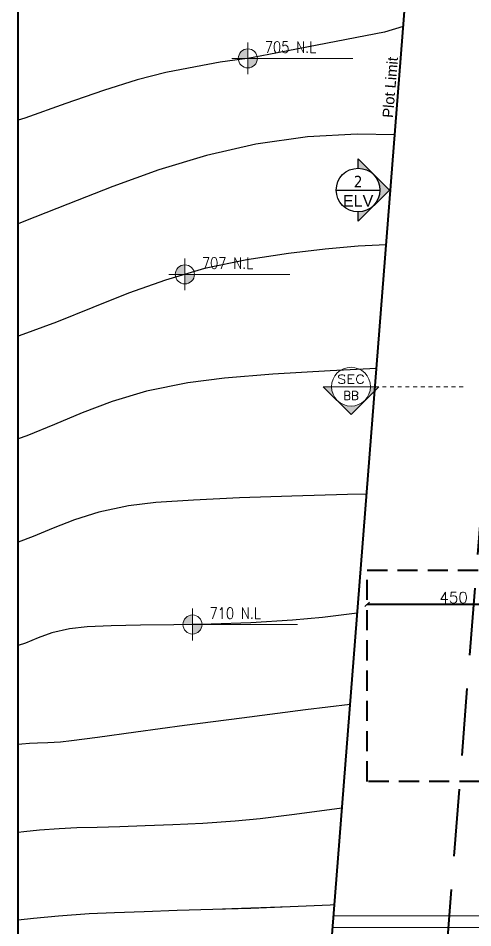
# Model space of a CAD drawing. Header units: metres. Extents: x -322116 to -321123, y -26723 to -26468.
# Drawn here: x -321483.39 to -321471.56, y -26556.87 to -26533.18 of the extents above; entities that cross this region are included whole.
import ezdxf
from ezdxf.enums import TextEntityAlignment as Align

# ---------------------------------------------------------------- set-up
doc = ezdxf.new("R2010")
doc.units = ezdxf.units.M
doc.header["$LTSCALE"] = 7
doc.header["$MEASUREMENT"] = 0
doc.header["$PDMODE"] = 34
doc.header["$PDSIZE"] = 0.5
for name, pattern in [('$0$CENTER', [2, 1.25, -0.25, 0.25, -0.25]), ('1363-TXX-A-XXX-Plots layouts-R02$0$HIDDEN', [0.375, 0.25, -0.125]), ('DASHED', [0.75, 0.5, -0.25])]:
    doc.linetypes.add(name, pattern=pattern)
for name, color, linetype, lineweight in [('$0$A-ANNO-IDEN', 2, 'Continuous', 9), ('1363TRXX-AS003$0$A-FLOR-IDEN', 4, 'Continuous', 18), ('A-ANNO-TXT3', 6, 'Continuous', 30), ('A-GRID-DIMS', 142, 'Continuous', 9), ('A-PATT', 8, 'Continuous', 5), ('A-WALL-BLWO', 7, 'Continuous', 40)]:
    doc.layers.add(name, color=color, linetype=linetype, lineweight=lineweight)
for name, color, linetype in [('CONT-MJR', 4, 'Continuous'), ('CONT-MNR', 8, 'Continuous'), ('S-ANNO-TAGS-SECT', 4, 'Continuous')]:
    doc.layers.add(name, color=color, linetype=linetype)
doc.styles.add('$0$EG_SIMPLEX', font='SIMPLEX.shx')
doc.styles.add('1363TRXX-AS003$0$EG_SIMPLEX', font='SIMPLEX.shx')
doc.styles.add('Annotative', font='arial.ttf')
doc.styles.add('EG_SIMPLEX', font='SIMPLEX.shx')
doc.styles.get("Standard").update_dxf_attribs({"font": 'romans.shx', "height": 0.5})
doc.styles.add('TAHOMA', font='tahoma.ttf')
doc.dimstyles.new('ERGA-M-0200', dxfattribs={"dimscale": 1.15, "dimtxt": 0.2, "dimasz": 0.2, "dimexe": 0.1, "dimexo": 0.1, "dimgap": 0.06, "dimtad": 1, "dimdec": 1, "dimlfac": 100, "dimrnd": 5, "dimdsep": 46, "dimtxsty": 'EG_SIMPLEX', "dimblk1": 'OBLIQUE', "dimblk2": 'OBLIQUE', "dimsah": 1, "dimcen": 0.3, "dimclrd": 256, "dimclre": 256, "dimclrt": 2, "dimadec": 0, "dimazin": 0, "dimtfac": 1, "dimtdec": 1, "dimtix": 1, "dimtmove": 2, "dimatfit": 3, "dimldrblk": 'OBLIQUE', "dimfxl": 1, "dimtolj": 1, "dimtzin": 0, "dimarcsym": 0})

# ---------------------------------------------------------------- blocks, each defined once
blk = doc.blocks.new('*U34')
blk.add_hatch(color=252).paths.add_polyline_path([(450, 0, -0.414214), (0, -450), (0, -643), (643, 0), (0, 643), (0, 450, -0.414214)])
blk.add_line((-450, 0), (450, 0))
blk.add_lwpolyline([(0, 450), (0, 643), (643, 0), (0, -643), (0, -450)])
blk.add_circle((0, 0), 450)
at = {"style": 'EG_SIMPLEX', "width": 0.5625}
blk.add_attdef('REF-F-', text='', height=200, dxfattribs=at).set_placement((-321, 92), (321, 92), align=Align.FIT)
at = {"style": 'EG_SIMPLEX'}
blk.add_attdef('NB', text='', height=200, dxfattribs=at).set_placement((0, 32), align=Align.BOTTOM_CENTER)
blk.add_attdef('REF', text='', height=200, dxfattribs=at).set_placement((0, -75), align=Align.TOP_CENTER)
blk = doc.blocks.new('*U28')
blk.add_hatch(color=252).paths.add_polyline_path([(0, 450, -0.414214), (450, 0), (643, 0), (0, 643), (-643, 0), (-450, 0, -0.414214)])
blk.add_line((-450, 0), (450, 0))
at = {"linetype": '$0$CENTER'}
blk.add_line((2593, 0), (643, 0), dxfattribs=at)
blk.add_lwpolyline([(-450, 0), (-643, 0), (0, 643), (643, 0), (450, 0)])
blk.add_circle((0, 0), 450)
at = {"style": '$0$EG_SIMPLEX'}
blk.add_attdef('NB', text='', height=200, dxfattribs=at).set_placement((0, 32), align=Align.BOTTOM_CENTER)
at = {"style": '$0$EG_SIMPLEX', "width": 0.5625}
blk.add_attdef('REF-F-', text='', height=200, dxfattribs=at).set_placement((-321, -274), (321, -274), align=Align.FIT)
at = {"style": '$0$EG_SIMPLEX'}
blk.add_attdef('REF', text='', height=200, dxfattribs=at).set_placement((0, -75), align=Align.TOP_CENTER)
blk = doc.blocks.new('plot limit')
at = {"color": 5}
blk.add_lwpolyline([(-321725.0411, -26759.7735), (-321735.7734, -26759.0595), (-321732.8382, -26721.5907), (-321726.0304, -26721.9282), (-321722.2569, -26721.9337), (-321712.0131, -26721.5769), (-321702.1619, -26720.7671), (-321700.2699, -26757.9792), (-321703.6476, -26759.2974, -0.0276131)], format="xyb", close=True, dxfattribs=at)
at = {"color": 5, "linetype": 'DASHED', "ltscale": 0.5}
blk.add_lwpolyline([(-321703.4829, -26753.8659), (-321705.0008, -26724.0106), (-321711.838, -26724.5726), (-321722.2069, -26724.9338), (-321726.107, -26724.928), (-321730.075, -26724.7313), (-321732.3893, -26754.2736)], dxfattribs=at)
at = {"layer": '$0$A-ANNO-IDEN'}
ref = blk.add_blockref('*U28', (-321734.7327, -26737.8057), dxfattribs=dict(at, xscale=-0.0011249999994782, yscale=0.0011249999994782, zscale=0.0011249999994782, rotation=180))
ref.add_attrib('REF-F-', 'SEC', dxfattribs={"layer": '0', "height": 0.225, "rotation": 360, "style": '$0$EG_SIMPLEX', "width": 1.25}).set_placement((-321735.0943, -26737.7221), (-321734.3711, -26737.7221), align=Align.FIT)
ref.add_attrib('NB', 'BB', dxfattribs={"layer": '0', "height": 0.225, "rotation": 360, "style": '$0$EG_SIMPLEX'}).set_placement((-321734.7327, -26738.2169), align=Align.BOTTOM_CENTER)
at = {"layer": 'S-ANNO-TAGS-SECT'}
ref = blk.add_blockref('*U34', (-321734.548, -26732.6855, 706), dxfattribs=dict(at, xscale=0.001264765729701, yscale=0.001264765729701, zscale=0.001264765729701))
ref.add_attrib('NB', '2', dxfattribs={"layer": '0', "height": 0.3, "style": 'TAHOMA'}).set_placement((-321734.548, -26732.3144, 706), align=Align.TOP_CENTER)
ref.add_attrib('REF', 'ELV', dxfattribs={"layer": '0', "height": 0.3, "style": 'Annotative'}).set_placement((-321734.548, -26732.8137, 706), align=Align.TOP_CENTER)
at = {"layer": 'A-ANNO-TXT3', "lineweight": 5, "insert": (-321733.9164, -26730.7898, 0), "char_height": 0.276, "attachment_point": 1, "rotation": 85.19766}
blk.add_mtext_dynamic_manual_height_columns('\\A1;{\\fArial Unicode MS|b0|i0|c0|p34;Plot Limit}', width=3.423118, gutter_width=3.0774, heights=[1.7915], dxfattribs=at)
blk = doc.blocks.new('_OBLIQUE')
at = {"color": 0, "linetype": 'ByBlock'}
blk.add_line((-0.5, -0.5), (0.5, 0.5), dxfattribs=at)
blk = doc.blocks.new('*D37')
at = {"layer": 'A-GRID-DIMS', "lineweight": -2, "transparency": 16777216}
for p, q in [((-321638.939, -26572.053), (-321639.622, -26572.053)), ((-321639.507, -26572.053), (-321639.507, -26576.553))]:
    blk.add_line(p, q, dxfattribs=at)
at = {"layer": 'Defpoints', "color": 0, "transparency": 16777216}
for p in [(-321638.824, -26572.053), (-321639.507, -26576.553), (-321639.507, -26576.553)]:
    blk.add_point(p, dxfattribs=at)
at = {"layer": 'A-GRID-DIMS', "lineweight": -2, "transparency": 16777216, "xscale": 0.115, "yscale": 0.115, "zscale": 0.115}
for p, rotation in [((-321639.507, -26572.053), 90), ((-321639.507, -26576.553), 270)]:
    blk.add_blockref('_OBLIQUE', p, dxfattribs=dict(at, rotation=rotation))
at = {"layer": 'A-GRID-DIMS', "color": 2, "transparency": 16777216, "insert": (-321639.686, -26574.303), "char_height": 0.2875, "attachment_point": 5, "rotation": 90, "style": 'EG_SIMPLEX'}
blk.add_mtext('\\A1;450', dxfattribs=at)
blk = doc.blocks.new('*D38')
at = {"layer": 'A-GRID-DIMS', "lineweight": -2, "transparency": 16777216}
for p, q in [((-321640.398, -26573.296), (-321640.398, -26572.978)), ((-321634.898, -26573.296), (-321634.898, -26572.978)), ((-321640.398, -26573.093), (-321634.898, -26573.093))]:
    blk.add_line(p, q, dxfattribs=at)
at = {"layer": 'Defpoints', "color": 0, "transparency": 16777216}
for p in [(-321634.898, -26573.093), (-321640.398, -26573.411), (-321634.898, -26573.411)]:
    blk.add_point(p, dxfattribs=at)
at = {"layer": 'A-GRID-DIMS', "lineweight": -2, "transparency": 16777216, "xscale": 0.115, "yscale": 0.115, "zscale": 0.115, "rotation": 180}
blk.add_blockref('_OBLIQUE', (-321640.398, -26573.093), dxfattribs=at)
at = {"layer": 'A-GRID-DIMS', "lineweight": -2, "transparency": 16777216, "xscale": 0.115, "yscale": 0.115, "zscale": 0.115}
blk.add_blockref('_OBLIQUE', (-321634.898, -26573.093), dxfattribs=at)
at = {"layer": 'A-GRID-DIMS', "color": 2, "transparency": 16777216, "insert": (-321637.648, -26572.914), "char_height": 0.2875, "attachment_point": 5, "style": 'EG_SIMPLEX'}
blk.add_mtext('\\A1;550', dxfattribs=at)
blk = doc.blocks.new('1363TRXX-AS003$0$TAG-LEV-PL1')
h = blk.add_hatch(color=256)
h.paths.add_polyline_path([(0, 169, 0.414214), (-169, 0), (0, 0)])
h.paths.add_polyline_path([(169, 0), (0, 0), (0, -169, 0.414214)])
for p, q in [((0, -281), (0, 281)), ((-281, 0), (1859, 0))]:
    blk.add_line(p, q)
blk.add_circle((0, 0), 169)
at = {"style": '1363TRXX-AS003$0$EG_SIMPLEX', "width": 0.85}
for tag, p in [('F.F.L.', (450, 150)), ('C.L.', (450, -450))]:
    blk.add_attdef(tag, p, '', height=300, dxfattribs=at)
blk = doc.blocks.new('B1 2')
at = {"layer": 'A-WALL-BLWO'}
blk.add_lwpolyline([(-321243.3932, -26513.9378), (-321188.3932, -26513.9378), (-321188.3932, -26588.8759), (-321243.3932, -26588.8759)], close=True, dxfattribs=at)
at = {"layer": 'CONT-MJR', "flags": 128}
for points, elevation in [([(-321233.3733, -26533.3951), (-321233.8598, -26533.5506), (-321236.8675, -26534.1249), (-321237.4183, -26534.23)], 705), ([(-321237.4181, -26534.23), (-321237.5631, -26534.2459), (-321238.1356, -26534.3322), (-321238.7824, -26534.4485), (-321239.5547, -26534.5988), (-321240.2951, -26534.7846), (-321241.172, -26535.0617), (-321242.1569, -26535.4032), (-321243.2214, -26535.7825), (-321243.3932, -26535.8425)], 705), ([(-321234.5707, -26548.6802), (-321235.472, -26548.79), (-321236.2515, -26548.863), (-321237.3372, -26548.9254), (-321238.3739, -26548.9614), (-321239.3399, -26548.9807), (-321240.2134, -26548.9927), (-321240.9727, -26549.0071), (-321241.5959, -26549.0335), (-321242.0613, -26549.0816), (-321242.5193, -26549.1877), (-321242.8761, -26549.3187), (-321243.1993, -26549.4542), (-321243.3932, -26549.5192)], 710)]:
    blk.add_lwpolyline(points, dxfattribs=dict(at, elevation=elevation))
at = {"layer": 'CONT-MNR', "flags": 128}
for points, elevation in [([(-321233.5945, -26536.2198), (-321234.572, -26536.2049), (-321235.8616, -26536.271), (-321237.2078, -26536.4599), (-321238.4954, -26536.7565), (-321239.7336, -26537.1339), (-321240.9318, -26537.5651), (-321242.0993, -26538.0233), (-321243.2452, -26538.4815), (-321243.3932, -26538.5378)], 706), ([(-321233.8189, -26539.0843), (-321234.5446, -26539.1206), (-321235.4054, -26539.1953), (-321236.3606, -26539.3113), (-321237.4443, -26539.4748), (-321238.5485, -26539.705), (-321239.5636, -26540.0026), (-321240.5215, -26540.347), (-321241.454, -26540.7178), (-321242.3931, -26541.0944), (-321243.3706, -26541.4561), (-321243.3932, -26541.4631)], 707), ([(-321234.0715, -26542.3086), (-321235.274, -26542.3634), (-321236.7649, -26542.4528), (-321238.0248, -26542.557), (-321238.9833, -26542.6771), (-321240.0531, -26542.898), (-321240.948, -26543.164), (-321241.7261, -26543.4576), (-321242.4458, -26543.7609), (-321243.1654, -26544.0561), (-321243.3932, -26544.1351)], 708), ([(-321234.3277, -26545.5787), (-321234.82, -26545.5898), (-321236.2763, -26545.6284), (-321237.6339, -26545.6744), (-321238.8334, -26545.73), (-321239.8159, -26545.7975), (-321240.5223, -26545.8793), (-321241.296, -26546.0438), (-321241.9302, -26546.2439), (-321242.4806, -26546.4628), (-321243.003, -26546.6835), (-321243.3932, -26546.8293)], 709), ([(-321234.7567, -26551.0549), (-321235.9165, -26551.1966), (-321237.5744, -26551.4077), (-321239.0656, -26551.6036), (-321240.3365, -26551.7745), (-321241.334, -26551.9105), (-321242.0046, -26552.0017), (-321242.2951, -26552.0384), (-321242.6248, -26552.0569), (-321242.8954, -26552.0654), (-321243.103, -26552.0728), (-321243.2998, -26552.0906), (-321243.3932, -26552.0949)], 711), ([(-321234.968, -26553.7521), (-321235.2954, -26553.7977), (-321236.2725, -26553.9304), (-321237.0992, -26554.0332), (-321237.7491, -26554.0967), (-321238.5887, -26554.1518), (-321239.3692, -26554.1912), (-321240.0888, -26554.2189), (-321240.7459, -26554.2388), (-321241.3386, -26554.2548), (-321241.8651, -26554.271), (-321242.3238, -26554.2912), (-321242.8405, -26554.3292), (-321243.2506, -26554.3717), (-321243.3932, -26554.3865)], 712), ([(-321235.1655, -26556.2731), (-321235.2754, -26556.279), (-321236.3174, -26556.3247), (-321237.3401, -26556.3625), (-321238.3256, -26556.3946), (-321239.2564, -26556.4232), (-321240.1149, -26556.4504), (-321240.8835, -26556.4785), (-321241.5445, -26556.5096), (-321242.3467, -26556.5664), (-321242.9989, -26556.6306), (-321243.3932, -26556.6736)], 713)]:
    blk.add_lwpolyline(points, dxfattribs=dict(at, elevation=elevation))
at = {"layer": '1363TRXX-AS003$0$A-FLOR-IDEN'}
ref = blk.add_blockref('1363TRXX-AS003$0$TAG-LEV-PL1', (-321237.4181, -26534.23, 705), dxfattribs=dict(at, xscale=0.0014700000362087, yscale=0.0014700000362087, zscale=0.0014700000362087))
ref.add_attrib('F.F.L.', '705 N.L', (-321236.9771, -26534.083, 705), dxfattribs={"layer": '0', "height": 0.294, "rotation": 360, "style": '1363TRXX-AS003$0$EG_SIMPLEX', "width": 0.85})
ref = blk.add_blockref('1363TRXX-AS003$0$TAG-LEV-PL1', (-321239.0561, -26539.8538, 707), dxfattribs=dict(at, xscale=0.0014700000362087, yscale=0.0014700000362087, zscale=0.0014700000362087))
ref.add_attrib('F.F.L.', '707 N.L', (-321238.6151, -26539.7068, 707), dxfattribs={"layer": '0', "height": 0.294, "rotation": 360, "style": '1363TRXX-AS003$0$EG_SIMPLEX', "width": 0.85})
ref = blk.add_blockref('1363TRXX-AS003$0$TAG-LEV-PL1', (-321238.8569, -26548.9711, 710), dxfattribs=dict(at, xscale=0.0014700000362087, yscale=0.0014700000362087, zscale=0.0014700000362087))
ref.add_attrib('F.F.L.', '710 N.L', (-321238.4159, -26548.8241, 710), dxfattribs={"layer": '0', "height": 0.294, "rotation": 360, "style": '1363TRXX-AS003$0$EG_SIMPLEX', "width": 0.85})
blk = doc.blocks.new('mm 11')
at = {"layer": 'CONT-MNR', "elevation": 713, "flags": 128}
blk.add_lwpolyline([(-322104.834, -26556.273), (-322104.944, -26556.279), (-322105.986, -26556.325), (-322107.009, -26556.363), (-322107.994, -26556.395), (-322108.925, -26556.423), (-322109.784, -26556.45), (-322110.552, -26556.478), (-322111.213, -26556.51), (-322112.016, -26556.566), (-322112.668, -26556.631), (-322113.062, -26556.674)], dxfattribs=at)
blk = doc.blocks.new('c112')
at = {"layer": 'A-WALL-BLWO', "linetype": '1363-TXX-A-XXX-Plots layouts-R02$0$HIDDEN', "lineweight": -2, "ltscale": 0.3}
blk.add_lwpolyline([(-321640.3981, -26572.0528), (-321634.8981, -26572.0528), (-321634.8981, -26576.5528), (-321640.3981, -26576.5528), (-321640.3981, -26572.0528)], dxfattribs=at)
at = {"layer": 'A-GRID-DIMS'}
dim = blk.add_linear_dim(base=(-321639.5074, -26576.5528), p1=(-321638.8236, -26572.0528), p2=(-321639.5074, -26576.5528), angle=90, dimstyle='ERGA-M-0200', override={"dimtxt": 0.25, "dimasz": 0.1, "dimgap": 0.03, "dimfxl": 100}, dxfattribs=at)
dim.commit()
dim.dimension.update_dxf_attribs({"geometry": '*D37', "text_midpoint": (-321639.6856, -26574.3028)})
dim = blk.add_linear_dim(base=(-321634.8981, -26573.0927), p1=(-321640.3981, -26573.4106), p2=(-321634.8981, -26573.4106), dimstyle='ERGA-M-0200', override={"dimtxt": 0.25, "dimasz": 0.1, "dimgap": 0.03, "dimfxl": 100}, dxfattribs=at)
dim.commit()
dim.dimension.update_dxf_attribs({"geometry": '*D38', "text_midpoint": (-321637.6481, -26572.9145)})
blk = doc.blocks.new('building')
at = {"layer": 'A-PATT'}
blk.add_line((-321731.3118, -26556.8581), (-321735.2113, -26556.8581), dxfattribs=at)
for points in [[(-321735.2113, -26556.8581), (-321735.1878, -26556.5581)], [(-321731.3118, -26556.5581), (-321735.1878, -26556.5581)]]:
    blk.add_lwpolyline(points, dxfattribs=at)
at = {"layer": 'A-WALL-BLWO', "rotation": 270}
blk.add_blockref('c112', (-295157.759, -348187.9562), dxfattribs=at)

msp = doc.modelspace()

# ---------------------------------------------------------------- block references
at = {"layer": 'A-WALL-BLWO'}
for name, p in [('B1 2', (-240, 0)), ('plot limit', (260, 195.0262)), ('building', (260, 0)), ('mm 11', (629.6689, 0))]:
    msp.add_blockref(name, p, dxfattribs=at)

doc.saveas('drawing.dxf')
